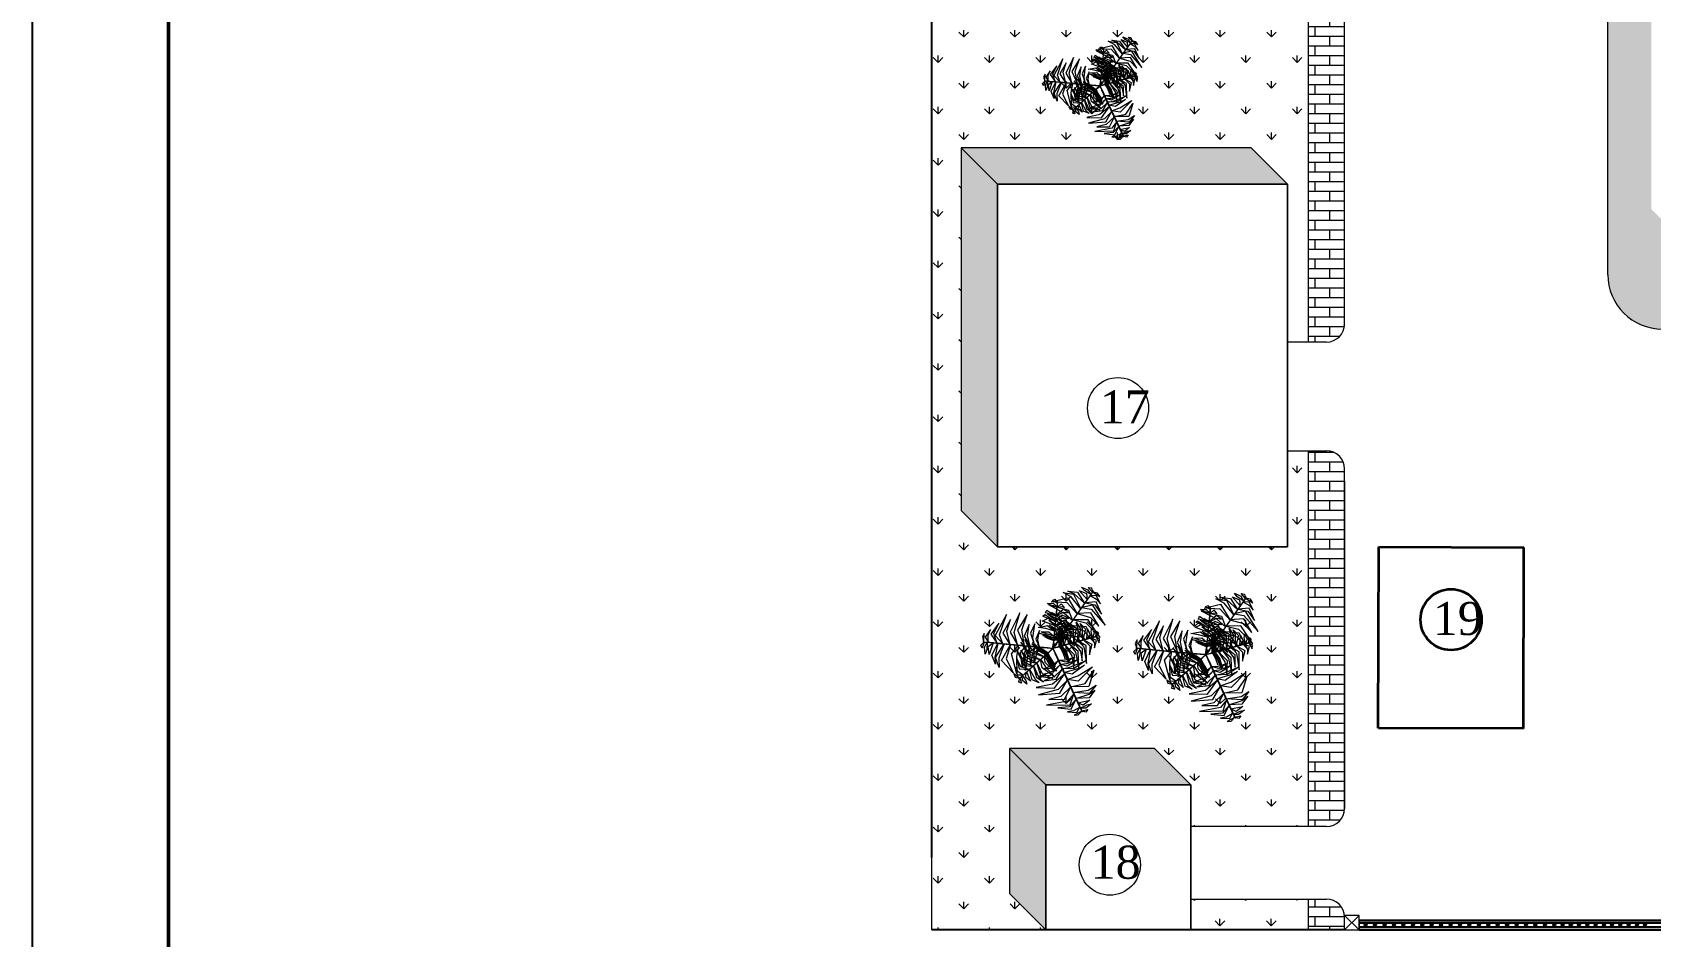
# Model space of a CAD drawing. Header units: inches. Extents: x -4475333 to 345677417, y -211198149 to 2125895.
# Drawn here: x -551023 to -506414, y 1201051 to 1225985 of the extents above; entities that cross this region are included whole.
import ezdxf

# ---------------------------------------------------------------- set-up
doc = ezdxf.new("R2010")
doc.units = ezdxf.units.IN
doc.header["$LTSCALE"] = 150
doc.header["$MEASUREMENT"] = 0
for name, color, linetype in [('a', 7, 'Continuous'), ('duongtamchamgach', 50, 'Continuous'), ('m', 3, 'Continuous'), ('Netmanh', 3, 'Continuous')]:
    doc.layers.add(name, color=color, linetype=linetype)
for name, color, linetype, lineweight in [('cb', 1, 'Continuous', 50), ('KHUNG BVE', 7, 'Continuous', 0), ('netchinh', 10, 'Continuous', 50)]:
    doc.layers.add(name, color=color, linetype=linetype, lineweight=lineweight)
doc.styles.add('NAM', font='arial.ttf', dxfattribs={"height": 200})
pattern_1 = [(0, (-3759657.03, -189766.94), (0, 266.7), []), (90, (-3759657.03, -189766.94), (-400, 266.7), [266.7, -266.7])]
pattern_2 = [(90, (-3759657, -189766.9), (-707.10678, 707.10678), [187.5, -1226.71356]), (45, (-3759657, -189766.9), (-707.10678, 707.10678), [187.5, -812.5]), (135, (-3759657, -189766.9), (-707.10678, -707.10678), [187.5, -812.5])]

# ---------------------------------------------------------------- blocks, each defined once
blk = doc.blocks.new('A$C39A4002C')
at = {"color": 7, "lineweight": 5}
for points in [[(901.3, 935.6, -244.2), (851.6, 991.5, -271.8), (897.6, 972.4, -266.4)], [(922.5, 965.5, -276), (883.6, 991.2, -288.8), (866.1, 1012, -305.5), (905.7, 994.1, -302.6)], [(933.4, 981, -299.7), (906.9, 1010, -322.2), (927.2, 1007.2, -328.3)], [(715.5, 893.4, 90.6), (678.7, 900.1, 81.1), (658.8, 912.2, 72.9), (693.2, 913.6, 79.1)], [(810.9, 807.5, -221.6), (758.8, 853.1, -236), (665.2, 903.5, -260.8), (786.3, 871.2, -230)], [(839.2, 847.6, -216.2), (777.8, 915.5, -233.7), (679.8, 920.7, -257.8), (781.8, 945.5, -233.9)], [(717.5, 913.9, 83.7), (688.2, 929.9, 72.3), (703.5, 936.9, 72.8)], [(713.8, 875.9, 96), (716.6, 875.9, 96), (721.2, 921.8, 80.6), (718.3, 921.8, 80.6)], [(718.3, 888, 90.9), (751.4, 892.9, 80.7), (761.2, 887.2, 76.7), (741.6, 910.3, 77.9)], [(861.7, 879.5, -211.9), (803.8, 952.2, -228.8), (753.2, 978.9, -242.2), (817.4, 967.9, -226.1)], [(885.2, 912.7, -227.9), (821.6, 970.3, -254.7), (781.8, 987.6, -259.8), (841.1, 980.2, -263.5)], [(866.6, 886.3, -211.8), (924.4, 876.5, -220.8), (1010.9, 777.7, -252.4), (934.7, 901.8, -216.5)], [(867.9, 888.1, -211), (870.7, 888.1, -211), (915.9, 952.1, -256.7), (913.1, 952.1, -256.7)], [(889.7, 915.6, -232.2), (948.4, 903.4, -259.5), (989.4, 845.7, -262), (956.1, 921.4, -269.7)], [(913.1, 952.2, -256.5), (916, 952.2, -256.5), (940.3, 986.7, -309.3), (937.5, 986.7, -309.3)], [(922.7, 958.8, -271.8), (958.1, 938.4, -289.1), (981.9, 908.8, -287.5), (955.8, 959.9, -305)], [(934, 981.8, -302.1), (979.3, 954.3, -323.2), (964.5, 975.4, -326.5)], [(385, 664.1, -211.8), (364.5, 719.1, -220.8), (406.9, 843.4, -252.4), (337.5, 715.4, -216.5)], [(429.9, 658.2, -216.4), (409.5, 741.5, -231.3), (431.3, 812.7, -249.1), (383.7, 729.5, -225.4)], [(475, 657.9, -222.1), (454.1, 733.3, -235.3), (487.9, 854.5, -265.2), (429.6, 735.5, -232.6)], [(517.9, 651.9, -226.4), (500.5, 747.3, -244.2), (532.5, 844.2, -268.8), (473.8, 747.7, -240.9)], [(703.8, 774.8, 59.9), (634.6, 801.2, 57.7), (626.1, 802.5, 14.9), (662.5, 820.8, 71)], [(706.3, 800.3, 82.4), (637.6, 830.6, 83.7), (629.5, 834.3, 70.7), (640.5, 843.8, 95.9)], [(709.6, 833.4, 91.6), (643.3, 855.8, 78.3), (646.3, 854.7, 70.3), (653.1, 871.1, 81.9)], [(769.2, 748.5, -246.1), (737.8, 784.8, -246.2), (655.9, 847.9, -273.1), (729.7, 811.9, -231.3)], [(751.5, 723.5, -284.4), (726.5, 758.1, -279.7), (666.4, 806.9, -297.2), (740.3, 767, -258.8)], [(783.7, 769, -226.7), (718.6, 831.6, -245), (681.5, 856.1, -255), (767.1, 819.2, -232.7)], [(697, 705.2, -1.8), (699.8, 705.2, -1.8), (709.9, 807.3, 88), (707, 807.3, 88)], [(702.5, 776.4, 60.8), (769.4, 794, 64.5), (787.6, 788.1, 44.5), (759.5, 810.2, 80.8)], [(706.9, 806.1, 86.6), (751, 822.3, 93.1), (789, 821.7, 55.8), (747.8, 839.7, 109.4)], [(707, 807.3, 88.3), (709.9, 807.3, 88.3), (716.6, 875.9, 95.9), (713.8, 875.9, 95.9)], [(711.7, 838.1, 91.1), (757.9, 859, 84.2), (786.4, 854.4, 70.7), (756.3, 875.7, 86.7)], [(787.2, 663.5, -89), (781.8, 719.1, -95.4), (758.4, 800.3, -119), (803, 715, -75.9)], [(818.4, 672.1, -60.7), (818.1, 746.1, -62.9), (773, 802.6, -105.7), (833.1, 761.9, -49.6)], [(777.8, 760.6, -228.4), (780.6, 760.6, -228.4), (870.6, 888, -211.3), (867.8, 888, -211.3)], [(816.2, 811.4, -222.1), (891.9, 791.9, -235.3), (979.9, 702, -265.2), (906.1, 812, -232.6)], [(843.1, 678.9, -38.2), (846.7, 754, -37), (833.8, 797.5, -49.9), (860.1, 756, -24.8)], [(839, 850.4, -216.4), (921.3, 826.4, -231.3), (972.1, 771.9, -249.1), (923.8, 854.7, -225.4)], [(268.6, 674.8, -302.1), (269.8, 727.8, -323.2), (258.9, 704.4, -326.5)], [(294.2, 676.5, -271.8), (294.2, 717.4, -289.1), (307.9, 752.8, -287.5), (276.6, 704.6, -305)], [(348, 669.6, -232.2), (329.2, 726.5, -259.5), (358.8, 790.8, -262), (309.8, 724.1, -269.7)], [(551.1, 648.9, -244.8), (536, 713.4, -238.3), (545.4, 781.9, -263.8), (515.8, 711.4, -212.3)], [(581.7, 644.3, -282.9), (568.3, 700.5, -276.9), (579.9, 787, -308.7), (554.2, 730.3, -264.9)], [(609.2, 643.6, -317.8), (599, 689.4, -313.8), (608.8, 745.6, -337.3), (585.9, 692.7, -297.8)], [(700.6, 742.6, 31.6), (646.8, 757.6, 25.2), (599.8, 764.9, 1.7), (658.3, 775.8, 44.7)], [(696.5, 700.6, -21.5), (660.2, 712.3, -15.8), (604.4, 729.4, -32.3), (643.2, 721.3, 3.2)], [(697.6, 711.8, 4.5), (628, 733.9, -1.4), (618.1, 737.2, -9), (666.1, 738.7, 16.1)], [(695.6, 691.7, -63.4), (664.2, 702.9, -53.2), (629, 715.7, -62.7), (669.5, 706.3, -31.1)], [(694.8, 683.6, -101.2), (663.5, 695.7, -87), (641.2, 706.7, -87.8), (665.5, 699.5, -67.1)], [(735.5, 700.8, -319.1), (712.2, 737.9, -310.7), (667.7, 780.4, -318.3), (722.1, 748.3, -292.2)], [(693.6, 670.8, -163), (696.4, 670.8, -163), (699.8, 705.2, -1.8), (697, 705.2, -1.8)], [(694.2, 692.5, -61.4), (713.5, 699, -48.1), (783.7, 699.8, -71.9), (736.9, 704.5, -31.4)], [(696.6, 701.6, -19.7), (722.6, 709, -4.7), (778.1, 709.5, -23.9), (720, 714.7, 23.3)], [(698.3, 718.7, 9.8), (774.9, 735, 10.4), (814, 723.6, -18.1), (775, 752.4, 26.1)], [(702.7, 747, 34.3), (763.2, 764.6, 39.1), (821.8, 753.3, 7.1), (764.8, 780.6, 53.3)], [(709.7, 664.2, -375.9), (712.5, 664.2, -375.9), (780.6, 760.6, -228.3), (777.8, 760.6, -228.3)], [(730.1, 647.8, -221.9), (730.1, 681.3, -207.7), (725.5, 730.6, -208.4), (734.3, 680.8, -187.7)], [(737.9, 649.9, -184), (737.1, 683.2, -173.8), (729.6, 745.2, -183.3), (742.1, 679.5, -151.7)], [(746.5, 652.3, -142.1), (744.4, 690.3, -136.4), (733.5, 773.1, -153), (746.7, 709.4, -117.4)], [(736.7, 702.4, -317.8), (781.5, 688.4, -313.8), (825.2, 651.8, -337.3), (790.8, 698, -297.8)], [(757.3, 655.3, -116.1), (753, 728.1, -122), (745.7, 763.1, -129.6), (771.1, 694.3, -104.5)], [(751, 725.9, -282.9), (806.4, 709.4, -276.9), (875.5, 656.1, -308.7), (839.2, 706.7, -264.9)], [(770.3, 750.1, -244.8), (833.8, 730.9, -238.3), (888.4, 688.5, -263.8), (842.1, 749.3, -212.3)], [(789.6, 777.3, -226.4), (880.8, 744.7, -244.2), (948.8, 668.5, -268.8), (894.5, 767.6, -240.9)], [(849.9, 680.8, -32.3), (852.7, 680.8, -32.3), (919.1, 699.1, -24.8), (916.3, 699.1, -24.8)], [(875.2, 687.8, -29), (872.2, 757.6, -42.3), (858.9, 789.2, -50.4), (890.1, 754.1, -38.8)], [(898.9, 694.3, -26.3), (903.2, 756, -37), (919.2, 720.1, -27.7)], [(916.3, 699.1, -24.6), (919.1, 699.1, -24.6), (963.6, 711.3, -40.1), (960.8, 711.3, -40.1)], [(933.2, 703.8, -30), (926.3, 740.5, -39.6), (930.4, 763.5, -47.8), (944.1, 731.8, -41.6)], [(929.2, 699.2, -29.8), (945.7, 670.1, -39.9), (946, 639.8, -44), (958.4, 685.5, -42.8)], [(953.1, 709.3, -37), (957.5, 742.3, -48.3), (969.6, 730.6, -47.9)], [(954.6, 709.6, -38.1), (974.8, 671.3, -50.9), (976.5, 691.9, -48.8)], [(269.6, 674.7, -299.7), (257.7, 637.2, -322.2), (250, 656.2, -328.3)], [(304.7, 671.5, -256.5), (307.5, 671.5, -256.5), (265.4, 675.3, -309.3), (262.6, 675.3, -309.3)], [(288.4, 672.9, -276), (285.6, 626.5, -288.8), (276.4, 600.8, -305.5), (272.1, 644.1, -302.6)], [(324.9, 669.6, -244.2), (301.4, 598.5, -271.8), (295, 647.9, -266.4)], [(382.8, 664.3, -211), (385.6, 664.3, -211), (307.6, 671.5, -256.7), (304.7, 671.5, -256.7)], [(352.8, 667, -227.9), (334.7, 583.2, -254.7), (339.6, 540.1, -259.8), (316.4, 595.1, -263.5)], [(393.3, 663.3, -211.9), (359.3, 576.8, -228.8), (361.5, 519.6, -242.2), (338.9, 580.7, -226.1)], [(432.2, 659.8, -216.2), (404.1, 572.7, -233.7), (448.6, 485.2, -257.8), (376.1, 561.2, -233.9)], [(538.3, 650.1, -228.4), (541.1, 650.1, -228.4), (385.8, 664.3, -211.3), (382.9, 664.3, -211.3)], [(481.1, 655.3, -221.6), (467.6, 587.4, -236), (470.8, 481.1, -260.8), (438.2, 602.2, -230)], [(568.3, 527.7, -34), (524.9, 545.7, -27.5), (465.4, 629.4, -64.8), (515.4, 530.7, -11.3)], [(528, 651, -226.7), (506.4, 563.4, -245), (503.7, 518.9, -255), (492.8, 611.6, -232.7)], [(611.4, 568.4, -86.3), (555, 596.4, -81.5), (493.7, 674.4, -113.5), (542.9, 585.7, -67.4)], [(591.6, 546.6, -59.8), (530.5, 578.9, -56.2), (495.3, 625.7, -76.1), (526.8, 560.3, -39.8)], [(553, 648.7, -246.1), (537.3, 603.4, -246.2), (523.6, 500.9, -273.1), (517.9, 582.8, -231.3)], [(633.9, 586.2, -110.9), (566.4, 626.1, -110.2), (519.5, 690.9, -138.7), (554.6, 613.3, -94.5)], [(655.8, 639.3, -375.9), (658.6, 639.3, -375.9), (541.1, 650.1, -228.3), (538.2, 650.1, -228.3)], [(583.5, 645.9, -284.4), (566.1, 606.9, -279.7), (553.8, 530.5, -297.2), (551.5, 614.4, -258.8)], [(646.7, 597.6, -140.3), (603.9, 626.9, -125.3), (562.7, 664.2, -144.5), (601.9, 621, -97.3)], [(654.5, 602.7, -182.1), (617.3, 628.1, -168.8), (565.2, 675.1, -192.6), (596.4, 639.9, -152)], [(644, 595.2, -122.4), (646.8, 595.2, -122.4), (570.2, 526.9, -32.6), (567.4, 526.9, -32.6)], [(611.1, 643.4, -319.1), (590.7, 604.7, -310.7), (576.2, 544.9, -318.3), (576.7, 608, -292.2)], [(659.4, 609, -220), (629.1, 629.9, -210), (595.7, 661, -228.7), (625, 628.4, -192.3)], [(669.7, 618.2, -283.7), (672.6, 618.2, -283.7), (646.8, 595.2, -122.4), (644, 595.2, -122.4)], [(647.4, 598.2, -142.1), (666.2, 565.1, -136.4), (712.6, 495.7, -153), (672.6, 546.9, -117.4)], [(654.1, 604.2, -184), (669.6, 574.7, -173.8), (703.8, 522.5, -183.3), (663.5, 575.8, -151.7)], [(655.8, 639.3, -375.9), (658.6, 639.3, -375.9), (692.8, 636.2, -553.3), (689.9, 636.2, -553.3)], [(660.2, 609.6, -221.9), (675, 579.5, -207.7), (700.9, 537.4, -208.4), (670.9, 578.1, -187.7)], [(669.7, 618.2, -283.7), (672.6, 618.2, -283.7), (693.5, 636.9, -482.3), (690.6, 636.9, -482.3)], [(709.7, 664.2, -375.9), (712.5, 664.2, -375.9), (692.8, 636.2, -553.3), (689.9, 636.2, -553.3)], [(704.3, 605.1, -375.9), (707.1, 605.1, -375.9), (692.8, 636.2, -553.3), (689.9, 636.2, -553.3)], [(717.6, 644.3, -283.7), (720.5, 644.3, -283.7), (693.5, 636.9, -482.3), (690.6, 636.9, -482.3)], [(693.6, 670.8, -163), (696.4, 670.8, -163), (693.6, 642.9, -361.7), (690.8, 642.9, -361.7)], [(694.9, 684.6, -99.4), (706.1, 689.7, -89.4), (751.7, 689.5, -108), (708.1, 693.6, -71.7)], [(704.3, 605.1, -375.9), (707.1, 605.1, -375.9), (756.6, 497.9, -228.3), (753.7, 497.9, -228.3)], [(717.6, 644.3, -283.7), (720.5, 644.3, -283.7), (753.8, 653.5, -122.4), (751, 653.5, -122.4)], [(731, 648, -220), (748.8, 615.8, -210), (765.1, 573.1, -228.7), (753.2, 615.3, -192.3)], [(738.2, 651.5, -182.1), (760.3, 612.2, -168.8), (786.2, 546.9, -192.6), (773.8, 592.3, -152)], [(747.4, 652.5, -140.3), (772.8, 607.3, -125.3), (793.2, 555.7, -144.5), (777.2, 611.7, -97.3)], [(751, 653.5, -122.4), (753.8, 653.5, -122.4), (852.7, 680.8, -32.6), (849.9, 680.8, -32.6)], [(764, 657.1, -110.9), (806.7, 591.4, -110.2), (820.1, 512.6, -138.7), (823, 597.6, -94.5)], [(792, 663.1, -86.3), (830.2, 613, -81.5), (850.5, 515.9, -113.5), (845.7, 617.3, -67.4)], [(819.4, 673.9, -59.8), (859.9, 617.8, -56.2), (870.7, 560.3, -76.1), (871.5, 632.8, -39.8)], [(848.7, 680.4, -34), (879.6, 645.1, -27.5), (895.9, 543.6, -64.8), (894.7, 654.3, -11.3)], [(880.3, 687.5, -29.5), (916.4, 651.8, -36.5), (915.6, 596.2, -50), (931.4, 659.3, -33.9)], [(504.5, 475.2, -29.8), (476.8, 494, -39.9), (463.1, 521, -44), (472.2, 474.6, -42.8)], [(543.1, 507.4, -29.5), (494.9, 523.4, -36.5), (471, 573.6, -50), (484.8, 510, -33.9)], [(567.4, 526.9, -32.3), (570.2, 526.9, -32.3), (518.8, 481, -24.8), (516, 481, -24.8)], [(547.8, 509.4, -29), (581.4, 448.1, -42.3), (607.3, 425.7, -50.4), (563.9, 443.4, -38.8)], [(572.6, 531.5, -38.2), (602.7, 462.7, -37), (633.6, 429.4, -49.9), (591.6, 455, -24.8)], [(591.8, 548.6, -60.7), (624.8, 482.4, -62.9), (690.3, 451.7, -105.7), (618.4, 461.6, -49.6)], [(737.1, 538.4, -282.9), (695.1, 498.8, -276.9), (614.4, 465.5, -308.7), (676.3, 471.7, -264.9)], [(615.9, 570.2, -89), (645.4, 522.7, -95.4), (702.3, 460.3, -119), (624.6, 517, -75.9)], [(723.9, 562.6, -317.8), (689.3, 530.8, -313.8), (635.8, 511.3, -337.3), (693, 517.9, -297.8)], [(748.3, 509.6, -244.8), (700, 464.3, -238.3), (636, 438.2, -263.8), (711.8, 447.8, -212.3)], [(639, 590.8, -116.1), (675.2, 527.4, -122), (697.2, 499.3, -129.6), (644, 549.7, -104.5)], [(723.1, 564.4, -319.1), (766.8, 566.1, -310.7), (825.9, 583.3, -318.3), (771, 552.3, -292.2)], [(734.7, 539.2, -284.4), (777.2, 543.6, -279.7), (849.5, 571.2, -297.2), (778, 527.2, -258.8)], [(747.6, 511.4, -246.1), (794.6, 520.4, -246.2), (890.2, 559.9, -273.1), (822.2, 513.9, -231.3)], [(753.7, 497.9, -228.4), (756.6, 497.9, -228.4), (821.9, 356.3, -211.3), (819.1, 356.3, -211.3)], [(758.1, 488.6, -226.7), (844.8, 513.7, -245), (884.6, 533.6, -255), (809.8, 477.8, -232.7)], [(777.8, 445.8, -221.6), (843.3, 468.1, -236), (933.8, 524, -260.8), (845.2, 435.2, -230)], [(798.4, 401.2, -216.2), (887.8, 420.4, -233.7), (941.4, 502.7, -257.8), (911.8, 401.9, -233.9)], [(486.4, 454.6, -38.1), (451.2, 480, -50.9), (458.9, 460.8, -48.8)], [(516, 481, -24.6), (518.8, 481, -24.6), (484.4, 450.3, -40.1), (481.5, 450.3, -40.1)], [(487.5, 455.6, -37), (498.2, 424, -48.3), (482.1, 429.2, -47.9)], [(502.9, 469.3, -30), (525.3, 439.5, -39.6), (531.8, 417, -47.8), (505.6, 439.4, -41.6)], [(529.4, 493, -26.3), (552.9, 435.8, -37), (522.7, 460.9, -27.7)], [(762.3, 479.3, -226.4), (688.5, 416.6, -244.2), (588.5, 395.9, -268.8), (701.5, 393.3, -240.9)], [(778.6, 439.2, -222.1), (723.8, 383.4, -235.3), (601.9, 352.1, -265.2), (734.1, 361.1, -232.6)], [(800.9, 400, -216.4), (739, 340.7, -231.3), (666.4, 324, -249.1), (762.3, 324.4, -225.4)], [(814.7, 365.7, -211.9), (906.7, 379.6, -228.8), (955.1, 410.1, -242.2), (913.4, 360, -226.1)], [(818.2, 358.2, -211.8), (780.8, 312.9, -220.8), (652, 287.5, -252.4), (797.5, 291.4, -216.5)], [(832, 323.4, -232.2), (792.1, 278.7, -259.5), (721.6, 272.1, -262), (803.8, 263.1, -269.7)], [(819.1, 356.1, -211), (822, 356.1, -211), (854.8, 285, -256.7), (852, 285, -256.7)], [(831.8, 328.9, -227.9), (913.4, 355.1, -254.7), (948.3, 380.9, -259.8), (912.3, 333.2, -263.5)], [(843.5, 303.4, -244.2), (916.8, 318.6, -271.8), (877.2, 288.3, -266.4)], [(852.9, 273.3, -271.8), (817.5, 252.9, -289.1), (780, 247, -287.5), (837.3, 244.1, -305)], [(867.2, 252, -302.1), (820.7, 226.5, -323.2), (846.4, 228.8, -326.5)], [(852, 284.9, -256.5), (854.8, 284.9, -256.5), (872.5, 246.6, -309.3), (869.7, 246.6, -309.3)], [(858.8, 270.1, -276), (900.5, 290.9, -288.8), (927.3, 295.8, -305.5), (892, 270.4, -302.6)], [(866.8, 253, -299.7), (905.1, 261.4, -322.2), (892.6, 245.2, -328.3)]]:
    blk.add_3dface(points, dxfattribs=at)

msp = doc.modelspace()

# ---------------------------------------------------------------- hatches: boundary and pattern name
at = {"layer": 'a', "linetype": 'Continuous', "lineweight": 9, "ltscale": 10}
h = msp.add_hatch(dxfattribs=at)
h.set_pattern_fill('AR-BRSTD', color=8, scale=100)
h.set_pattern_definition(pattern_1)
h.paths.add_polyline_path([(-437092.5, 1252861.5, 0.4142136), (-438592.5, 1254361.5), (-506092.8, 1254361.5, 0.4142136), (-507592.8, 1252861.5), (-507592.8, 1231903.5, 0.4142136), (-507092.8, 1231403.5), (-506392.8, 1231403.5), (-506392.8, 1239103.5), (-505397, 1239103.5), (-505397, 1253103.5), (-441397, 1253103.5), (-441397, 1239103.5), (-440392.8, 1239103.5), (-438592.5, 1237303.2), (-438592.5, 1231303.2), (-438592.5, 1229603.2), (-437592.5, 1229603.2, 0.4142136), (-437092.5, 1230103.2)])
h.paths.add_polyline_path([(-506392.8, 1228403.5), (-507092.8, 1228403.5, 0.4142136), (-507592.8, 1227903.5), (-507592.8, 1219303.2, 0.4142136), (-506092.8, 1217803.2), (-479392.5, 1217803.2, 0.4142136), (-478892.5, 1218303.2), (-478892.5, 1219303.2), (-504592.5, 1219303.2), (-506392.8, 1221103.5)])
h = msp.add_hatch(dxfattribs=at)
h.set_pattern_fill('AR-BRSTD', color=8, scale=100)
h.set_pattern_definition(pattern_1)
h.paths.add_polyline_path([(-514848, 1228834.5, 0.4142136), (-515348, 1229334.5), (-515848, 1229334.5), (-515848, 1217445.5), (-515348, 1217445.5, 0.4142136), (-514848, 1217945.5)])
h = msp.add_hatch(dxfattribs=at)
h.set_pattern_fill('GRASS', color=8, scale=1000)
h.set_pattern_definition(pattern_2)
h.paths.add_polyline_path([(-515848, 1226110), (-516514, 1226110), (-516514, 1226110), (-524514, 1226110), (-526231.5, 1226110), (-526231.5, 1222800.4), (-515848, 1222800.4)])
h = msp.add_hatch(dxfattribs=at)
h.set_pattern_fill('GRASS', color=8, scale=1000)
h.set_pattern_definition(pattern_2)
h.paths.add_polyline_path([(-515848, 1214445.5), (-516421.5, 1214445.5), (-516421.5, 1211800.5), (-515848, 1211800.5)])
h.paths.add_polyline_path([(-525421.4, 1212800.4), (-525421.4, 1222800.4), (-526231.5, 1222800.4), (-526231.5, 1211800.5), (-524421.5, 1211800.5)])
h = msp.add_hatch(color=8, dxfattribs=at)
h.dxf.hatch_style = 1
h.paths.add_polyline_path([(-523088.5, 1205236.5), (-524088.4, 1206236.4), (-524088.4, 1202236.4), (-523088.5, 1201236.5)])
h.paths.add_polyline_path([(-520088.4, 1206236.4), (-524088.4, 1206236.4), (-523088.5, 1205236.5), (-519088.5, 1205236.5)])
h.paths.add_polyline_path([(-524421.5, 1221800.5), (-525421.4, 1222800.4), (-525421.4, 1212800.4), (-524421.5, 1211800.5)])
h.paths.add_polyline_path([(-517421.4, 1222800.4), (-525421.4, 1222800.4), (-524421.5, 1221800.5), (-516421.5, 1221800.5)])
h = msp.add_hatch(dxfattribs=at)
h.set_pattern_fill('AR-BRSTD', color=8, scale=100)
h.set_pattern_definition(pattern_1)
h.paths.add_polyline_path([(-514848, 1213609.6), (-514848, 1213945.5, 0.4142136), (-515348, 1214445.5), (-515848, 1214445.5), (-515848, 1204087.5), (-515348, 1204087.5, 0.4142136), (-514848, 1204587.5)])
h = msp.add_hatch(dxfattribs=at)
h.set_pattern_fill('GRASS', color=8, scale=1000)
h.set_pattern_definition(pattern_2)
h.paths.add_polyline_path([(-515848, 1206236.4), (-520088.4, 1206236.4), (-519088.5, 1205236.5), (-519088.5, 1204087.5), (-515848, 1204087.5)])
h.paths.add_polyline_path([(-524088.4, 1206236.4), (-526231.5, 1206236.4), (-526231.5, 1201236.5), (-523088.5, 1201236.5), (-524088.4, 1202236.4)])
h.paths.add_polyline_path([(-515848, 1211800.5), (-524421.5, 1211800.5), (-526231.5, 1211800.5), (-526231.5, 1206236.4), (-515848, 1206236.4)])
h.paths.add_polyline_path([(-520749.9, 1209634.4), (-520750, 1209634.3), (-520737.2, 1209634.3), (-520737.1, 1209634.4)], flags=16)
h.paths.add_polyline_path([(-521129.3, 1209077.5), (-521142.1, 1209077.5), (-521145.3, 1209074.5), (-521132.6, 1209074.5)], flags=16)
h = msp.add_hatch(dxfattribs=at)
h.set_pattern_fill('GRASS', color=8, scale=1000)
h.set_pattern_definition([(90, (-4814666.5, -222762), (-707.10678, 707.10678), [187.5, -1226.71356]), (45, (-4814666.5, -222762), (-707.10678, 707.10678), [187.5, -812.5]), (135, (-4814666.5, -222762), (-707.10678, -707.10678), [187.5, -812.5])])
h.paths.add_polyline_path([(-515848, 1202087.5), (-519088.5, 1202087.5), (-519088.5, 1201236.5), (-515848, 1201236.5)])
h = msp.add_hatch(dxfattribs=at)
h.set_pattern_fill('AR-BRSTD', color=8, scale=100)
h.set_pattern_definition(pattern_1)
h.paths.add_polyline_path([(-515348, 1202087.5), (-515848, 1202087.5), (-515848, 1201236.5), (-514848, 1201236.5), (-514848, 1201587.5, 0.4142136)])

# ---------------------------------------------------------------- linework, layer by layer
msp.add_line((-510156.1, 1201496.5), (-513049.7, 1201496.5))
at = {"color": 4}
msp.add_lwpolyline([(-551022.5, 1174100.1), (-551022.5, 1300100.1), (-372822.5, 1300100.1), (-372822.5, 1174100.1), (-551022.5, 1174100.1)], close=True, dxfattribs=at)
at = {"color": 4, "lineweight": 50}
msp.add_lwpolyline([(-547272.5, 1174850.1), (-373572.5, 1174850.1), (-373572.5, 1299350.1), (-547272.5, 1299350.1)], close=True, dxfattribs=at)
at = {"layer": 'duongtamchamgach', "color": 22, "linetype": 'Continuous', "lineweight": -3, "ltscale": 10}
for p, q in [((-526231.5, 1203236.5), (-526231.5, 1268236.5)), ((-514848, 1201236.5), (-526231.5, 1201236.5))]:
    msp.add_line(p, q, dxfattribs=at)
at = {"layer": 'duongtamchamgach', "color": 22, "linetype": 'Continuous', "lineweight": 0, "ltscale": 10}
for p, q in [((-516421.5, 1221800.5), (-524421.5, 1221800.5)), ((-524421.5, 1221800.5), (-524421.5, 1211800.5)), ((-516421.5, 1211800.5), (-516421.5, 1221800.5)), ((-516421.5, 1217445.5), (-516421.5, 1214445.5)), ((-514848, 1213609.6), (-514848, 1204587.5)), ((-524421.5, 1211800.5), (-516421.5, 1211800.5)), ((-519088.5, 1205236.5), (-523088.5, 1205236.5)), ((-523088.5, 1205236.5), (-523088.5, 1201236.5)), ((-519088.5, 1201236.5), (-519088.5, 1205236.5)), ((-514447.9, 1201496.5), (-514447.9, 1201236.5)), ((-523088.5, 1201236.5), (-519088.5, 1201236.5))]:
    msp.add_line(p, q, dxfattribs=at)
at = {"layer": 'KHUNG BVE', "color": 7, "linetype": 'Continuous', "ltscale": 10}
for p, q in [((-526231.5, 1201236.5), (-526231.5, 1268236.5)), ((-515848, 1217445.5), (-515848, 1229334.5)), ((-514848, 1217945.5), (-514848, 1228834.5)), ((-507592.8, 1219303.2), (-507592.8, 1227903.5)), ((-524421.5, 1221800.5), (-525421.4, 1222800.4)), ((-517421.4, 1222800.4), (-525421.4, 1222800.4)), ((-525421.4, 1222800.4), (-525421.4, 1212800.4)), ((-516421.5, 1221800.5), (-517421.4, 1222800.4)), ((-524421.5, 1211800.5), (-524421.5, 1221800.5)), ((-524421.5, 1221800.5), (-516421.5, 1221800.5)), ((-516421.5, 1221800.5), (-516421.5, 1211800.5)), ((-515348, 1217445.5), (-516421.5, 1217445.5)), ((-516421.5, 1214445.5), (-515348, 1214445.5)), ((-515848, 1204087.5), (-515848, 1214445.5)), ((-514848, 1204587.5), (-514848, 1213945.5)), ((-524421.5, 1211800.5), (-525421.4, 1212800.4)), ((-516421.5, 1211800.5), (-524421.5, 1211800.5)), ((-523088.5, 1205236.5), (-524088.4, 1206236.4)), ((-520088.4, 1206236.4), (-524088.4, 1206236.4)), ((-524088.4, 1206236.4), (-524088.4, 1202236.4)), ((-519088.5, 1205236.5), (-520088.4, 1206236.4)), ((-523088.5, 1205236.5), (-519088.5, 1205236.5)), ((-523088.5, 1201236.5), (-523088.5, 1205236.5)), ((-519088.5, 1205236.5), (-519088.5, 1201236.5)), ((-515348, 1204087.5), (-519088.5, 1204087.5)), ((-523088.5, 1201236.5), (-524088.4, 1202236.4)), ((-519088.5, 1202087.5), (-515348, 1202087.5)), ((-515848, 1201236.5), (-515848, 1202087.5)), ((-514848, 1201236.5), (-514848, 1201587.5)), ((-515848, 1201236.5), (-526231.5, 1201236.5)), ((-519088.5, 1201236.5), (-523088.5, 1201236.5)), ((-514848, 1201236.5), (-515848, 1201236.5))]:
    msp.add_line(p, q, dxfattribs=at)
at = {"layer": 'KHUNG BVE', "linetype": 'Continuous', "lineweight": 35, "ltscale": 10}
for p, q in [((-513921.9, 1206796), (-513909.9, 1211796)), ((-513909.9, 1211796), (-509909.9, 1211784)), ((-509914.7, 1211784), (-509926.7, 1206786.4)), ((-509916, 1206786.4), (-513916, 1206796))]:
    msp.add_line(p, q, dxfattribs=at)
at = {"layer": 'KHUNG BVE', "color": 7, "linetype": 'ByBlock', "ltscale": 1000}
for p, q in [((-514447.9, 1201636.6), (-514847.9, 1201636.6)), ((-514847.9, 1201236.6), (-514447.9, 1201636.6)), ((-514847.9, 1201236.6), (-514847.9, 1201636.6)), ((-514847.9, 1201636.6), (-514447.9, 1201236.6)), ((-514447.9, 1201236.6), (-514447.9, 1201636.6)), ((-514847.9, 1201236.6), (-514447.9, 1201236.6))]:
    msp.add_line(p, q, dxfattribs=at)
at = {"layer": 'KHUNG BVE', "color": 7, "linetype": 'Continuous'}
for centre in [(-521094.5, 1215625.3), (-521321, 1203034.8)]:
    msp.add_circle(centre, 841.2, dxfattribs=at)
at = {"layer": 'KHUNG BVE', "color": 7, "linetype": 'Continuous', "ltscale": 10}
for centre, radius, start, end in [((-506092.8, 1219303.2), 1500, 180, 270), ((-515348, 1217945.5), 500, 270, 0), ((-515348, 1213945.5), 500, 0, 90), ((-515348, 1204587.5), 500, 270, 0), ((-515348, 1201587.5), 500, 0, 90)]:
    msp.add_arc(centre, radius, start, end, dxfattribs=at)
at = {"layer": 'm', "color": 11, "linetype": 'Continuous', "lineweight": 35}
msp.add_circle((-511915.4, 1209792.4), 841.2, dxfattribs=at)
at = {"layer": 'netchinh', "lineweight": 30}
for p, q in [((-506108.5, 1201496.5), (-514447.9, 1201496.5)), ((-506108.5, 1201236.5), (-514447.9, 1201236.5))]:
    msp.add_line(p, q, dxfattribs=at)
at = {"layer": 'Netmanh'}
for p, q in [((-506108.5, 1201418.5), (-514447.9, 1201418.5)), ((-506108.5, 1201314.5), (-514447.9, 1201314.5))]:
    msp.add_line(p, q, dxfattribs=at)
for centre in [(-514268.2, 1201368.8), (-514008.2, 1201368.8), (-513748.2, 1201368.8), (-513488.2, 1201368.8), (-513228.2, 1201368.8), (-512968.2, 1201368.8), (-512708.2, 1201368.8), (-512448.2, 1201368.8), (-512188.2, 1201368.8), (-511928.2, 1201368.8), (-511668.2, 1201368.8), (-511408.2, 1201368.8), (-511148.2, 1201368.8), (-510888.2, 1201368.8), (-510628.2, 1201368.8), (-510368.2, 1201368.8), (-510108.2, 1201368.8), (-509848.2, 1201368.8), (-509588.2, 1201368.8), (-509328.2, 1201368.8), (-509068.2, 1201368.8), (-508840.7, 1201368.8), (-508613.2, 1201368.8), (-508385.7, 1201368.8), (-508158.2, 1201368.8), (-507930.7, 1201368.8), (-507703.2, 1201368.8), (-507475.7, 1201368.8), (-507248.2, 1201368.8), (-507020.7, 1201368.8), (-506793.2, 1201368.8), (-506565.7, 1201368.8)]:
    msp.add_circle(centre, 33.1, dxfattribs=at)

# ---------------------------------------------------------------- block references
at = {"linetype": 'Continuous', "lineweight": 35, "xscale": 3.600000031292439, "yscale": 3.600000038743019, "zscale": 3.6}
msp.add_blockref('A$C39A4002C', (-524078.4, 1222215.9, -162.4), dxfattribs=at)
at = {"lineweight": 35, "xscale": 4.500000039115548, "yscale": 4.500000048428774, "zscale": 4.5}
for p in [(-525999.8, 1206135.6, 271.7), (-521784.4, 1205963.1, 271.7)]:
    msp.add_blockref('A$C39A4002C', p, dxfattribs=at)

# ---------------------------------------------------------------- texts
at = {"layer": 'cb', "color": 4, "linetype": 'Continuous', "lineweight": 35, "insert": (-512418.3, 1210279.1), "char_height": 911.25, "width": 1306.675, "attachment_point": 1, "style": 'NAM'}
msp.add_mtext('{\\fTimes New Roman|b0|i0|c0|p18;19}', dxfattribs=at)
at = {"layer": 'KHUNG BVE', "color": 7, "linetype": 'Continuous', "char_height": 911.25, "width": 1306.675, "attachment_point": 1, "style": 'NAM'}
for s, insert in [('{\\fTimes New Roman|b0|i0|c0|p18;17}', (-521597.4, 1216111.9)), ('{\\fTimes New Roman|b0|i0|c0|p18;18}', (-521850.2, 1203557.6))]:
    msp.add_mtext(s, dxfattribs=dict(at, insert=insert))

doc.saveas('drawing.dxf')
